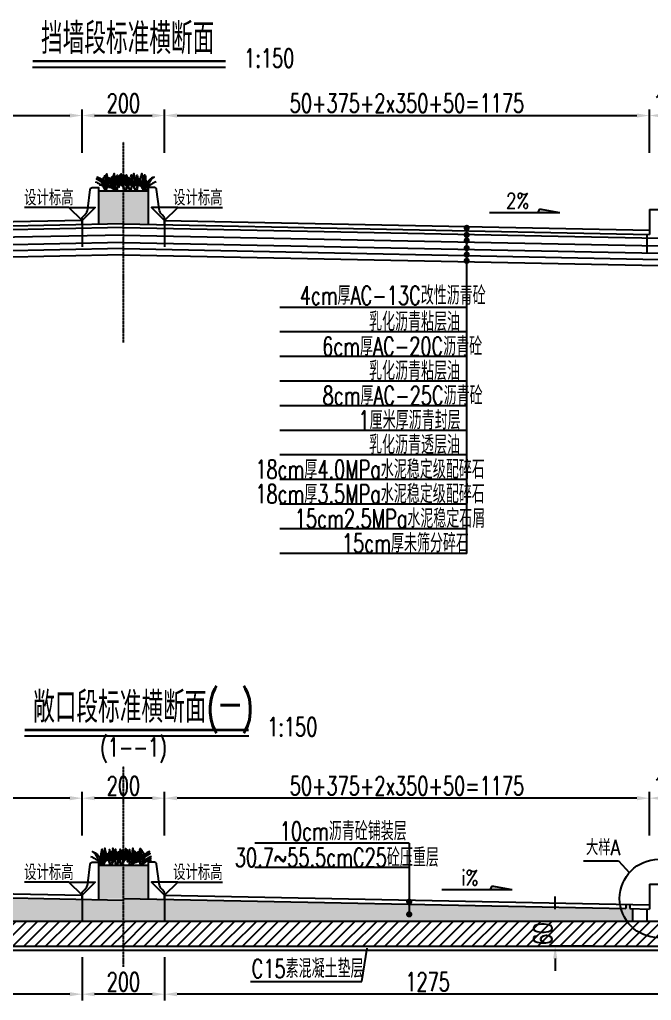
# Model space of a CAD drawing. Header units: millimetres. Extents: x -24222 to 32035, y -74604 to 14337.
# Drawn here: x 1231 to 2763, y 5751 to 8126 of the extents above; entities that cross this region are included whole.
import ezdxf
from ezdxf.enums import TextEntityAlignment as Align

# ---------------------------------------------------------------- set-up
doc = ezdxf.new("R2010")
doc.units = ezdxf.units.MM
doc.header["$LTSCALE"] = 0.25
doc.header["$MEASUREMENT"] = 0
doc.linetypes.add('ACAD_ISO04W100', pattern=[30, 24, -3, 0, -3])
for name, color, linetype in [('3', 3, 'Continuous'), ('中心线', 5, 'ACAD_ISO04W100'), ('填充', 8, 'Continuous'), ('尺寸', 7, 'Continuous'), ('文字', 7, 'Continuous'), ('标注', 7, 'Continuous'), ('次轮廓线', 7, 'Continuous'), ('轮廓线', 1, 'Continuous')]:
    doc.layers.add(name, color=color, linetype=linetype)
doc.styles.get("Standard").update_dxf_attribs({"font": 'simplex1.shx', "width": 0.7, "bigfont": 'hztxt.shx'})
doc.dimstyles.new('150', dxfattribs={"dimscale": 15, "dimtxt": 3, "dimasz": 2, "dimexe": 1, "dimexo": 1, "dimgap": 0.5, "dimtad": 1, "dimdec": 1, "dimdsep": 46, "dimtxsty": 'Standard', "dimcen": 0.5, "dimadec": 0, "dimazin": 0, "dimtfac": 1, "dimtdec": 1, "dimtofl": 0, "dimtmove": 2, "dimatfit": 3, "dimfxl": 0, "dimtolj": 1, "dimtzin": 0, "dimarcsym": 0})

# ---------------------------------------------------------------- blocks, each defined once
blk = doc.blocks.new('*D63')
at = {"layer": 'Defpoints', "color": 0}
for p in [(2857.9, 6021.8), (1582.9, 5941.8), (1582.9, 5765.5)]:
    blk.add_point(p, dxfattribs=at)
at = {"layer": '标注', "color": 0, "lineweight": -2}
for p, q in [((1582.9, 5855.5), (1582.9, 5750.5)), ((2857.9, 5855.5), (2857.9, 5750.5)), ((2827.9, 5765.5), (1612.9, 5765.5))]:
    blk.add_line(p, q, dxfattribs=at)
at = {"layer": '标注', "color": 0}
for points in [[(1612.9, 5770.5), (1612.9, 5760.5), (1582.9, 5765.5)], [(2827.9, 5770.5), (2827.9, 5760.5), (2857.9, 5765.5)]]:
    blk.add_solid(points, dxfattribs=at)
at = {"layer": '标注', "color": 0, "insert": (2220.4, 5795.5), "char_height": 45, "attachment_point": 5}
blk.add_mtext('\\A1;1275', dxfattribs=at)
blk = doc.blocks.new('*D64')
at = {"layer": 'Defpoints', "color": 0}
for p in [(1382.9, 5941.8), (1582.9, 5941.8), (1382.9, 5765.5)]:
    blk.add_point(p, dxfattribs=at)
at = {"layer": '标注', "color": 0, "lineweight": -2}
for p, q in [((1382.9, 5855.5), (1382.9, 5750.5)), ((1582.9, 5855.5), (1582.9, 5750.5)), ((1552.9, 5765.5), (1412.9, 5765.5))]:
    blk.add_line(p, q, dxfattribs=at)
at = {"layer": '标注', "color": 0}
for points in [[(1412.9, 5770.5), (1412.9, 5760.5), (1382.9, 5765.5)], [(1552.9, 5770.5), (1552.9, 5760.5), (1582.9, 5765.5)]]:
    blk.add_solid(points, dxfattribs=at)
at = {"layer": '标注', "color": 0, "insert": (1482.9, 5795.5), "char_height": 45, "attachment_point": 5}
blk.add_mtext('\\A1;200', dxfattribs=at)
blk = doc.blocks.new('*D65')
at = {"layer": 'Defpoints', "color": 0}
for p in [(107.9, 6078.8), (1382.9, 5941.8), (107.9, 5765.5)]:
    blk.add_point(p, dxfattribs=at)
at = {"layer": '标注', "color": 0, "lineweight": -2}
for p, q in [((107.9, 5855.5), (107.9, 5750.5)), ((1382.9, 5855.5), (1382.9, 5750.5)), ((1352.9, 5765.5), (137.9, 5765.5))]:
    blk.add_line(p, q, dxfattribs=at)
at = {"layer": '标注', "color": 0}
for points in [[(137.9, 5770.5), (137.9, 5760.5), (107.9, 5765.5)], [(1352.9, 5770.5), (1352.9, 5760.5), (1382.9, 5765.5)]]:
    blk.add_solid(points, dxfattribs=at)
at = {"layer": '标注', "color": 0, "insert": (745.4, 5795.5), "char_height": 45, "attachment_point": 5}
blk.add_mtext('\\A1;1275', dxfattribs=at)
blk = doc.blocks.new('*D70')
at = {"color": 0, "lineweight": -2}
for p, q in [((2529.7, 5971.8), (2529.7, 6001.8)), ((2619.7, 5941.8), (2514.7, 5941.8)), ((2619.7, 5881.8), (2514.7, 5881.8)), ((2529.7, 5851.8), (2529.7, 5821.8))]:
    blk.add_line(p, q, dxfattribs=at)
at = {"color": 0}
for points in [[(2524.7, 5971.8), (2534.7, 5971.8), (2529.7, 5941.8)], [(2524.7, 5851.8), (2534.7, 5851.8), (2529.7, 5881.8)]]:
    blk.add_solid(points, dxfattribs=at)
at = {"layer": 'Defpoints', "color": 0}
for p in [(2838.9, 5941.8), (2529.7, 5881.8), (3027.9, 5881.8)]:
    blk.add_point(p, dxfattribs=at)
at = {"color": 0, "insert": (2499.7, 5911.8), "char_height": 45, "attachment_point": 5, "rotation": 90}
blk.add_mtext('\\A1;60', dxfattribs=at)
blk = doc.blocks.new('*D72')
at = {"layer": 'Defpoints', "color": 0}
for p in [(2757.9, 6240.3), (2757.9, 6031.8), (2857.9, 6021.8)]:
    blk.add_point(p, dxfattribs=at)
at = {"layer": '标注', "color": 0, "lineweight": -2}
for p, q in [((2757.9, 6150.3), (2757.9, 6255.3)), ((2857.9, 6150.3), (2857.9, 6255.3)), ((2827.9, 6240.3), (2787.9, 6240.3))]:
    blk.add_line(p, q, dxfattribs=at)
at = {"layer": '标注', "color": 0}
for points in [[(2787.9, 6245.3), (2787.9, 6235.3), (2757.9, 6240.3)], [(2827.9, 6245.3), (2827.9, 6235.3), (2857.9, 6240.3)]]:
    blk.add_solid(points, dxfattribs=at)
at = {"layer": '标注', "color": 0, "insert": (2807.9, 6270.3), "char_height": 45, "attachment_point": 5}
blk.add_mtext('\\A1;100', dxfattribs=at)
blk = doc.blocks.new('*D73')
at = {"layer": 'Defpoints', "color": 0}
for p in [(1582.9, 6240.3), (2757.9, 6031.8), (1582.9, 6005.3)]:
    blk.add_point(p, dxfattribs=at)
at = {"layer": '标注', "color": 0, "lineweight": -2}
for p, q in [((1582.9, 6150.3), (1582.9, 6255.3)), ((2757.9, 6150.3), (2757.9, 6255.3)), ((2727.9, 6240.3), (1612.9, 6240.3))]:
    blk.add_line(p, q, dxfattribs=at)
at = {"layer": '标注', "color": 0}
for points in [[(1612.9, 6245.3), (1612.9, 6235.3), (1582.9, 6240.3)], [(2727.9, 6245.3), (2727.9, 6235.3), (2757.9, 6240.3)]]:
    blk.add_solid(points, dxfattribs=at)
at = {"layer": '标注', "color": 0, "insert": (2170.4, 6270.3), "char_height": 45, "attachment_point": 5}
blk.add_mtext('\\A1;50+375+2x350+50=1175', dxfattribs=at)
blk = doc.blocks.new('*D74')
at = {"layer": 'Defpoints', "color": 0}
for p in [(1382.9, 6240.3), (1382.9, 6005.3), (1582.9, 6005.3)]:
    blk.add_point(p, dxfattribs=at)
at = {"layer": '标注', "color": 0, "lineweight": -2}
for p, q in [((1382.9, 6150.3), (1382.9, 6255.3)), ((1582.9, 6150.3), (1582.9, 6255.3)), ((1552.9, 6240.3), (1412.9, 6240.3))]:
    blk.add_line(p, q, dxfattribs=at)
at = {"layer": '标注', "color": 0}
for points in [[(1412.9, 6245.3), (1412.9, 6235.3), (1382.9, 6240.3)], [(1552.9, 6245.3), (1552.9, 6235.3), (1582.9, 6240.3)]]:
    blk.add_solid(points, dxfattribs=at)
at = {"layer": '标注', "color": 0, "insert": (1482.9, 6270.3), "char_height": 45, "attachment_point": 5}
blk.add_mtext('\\A1;200', dxfattribs=at)
blk = doc.blocks.new('*D76')
at = {"layer": 'Defpoints', "color": 0}
for p in [(207.9, 6240.3), (207.9, 6088.8), (1382.9, 5971.8)]:
    blk.add_point(p, dxfattribs=at)
at = {"layer": '标注', "color": 0, "lineweight": -2}
for p, q in [((207.9, 6150.3), (207.9, 6255.3)), ((1382.9, 6150.3), (1382.9, 6255.3)), ((1352.9, 6240.3), (237.9, 6240.3))]:
    blk.add_line(p, q, dxfattribs=at)
at = {"layer": '标注', "color": 0}
for points in [[(237.9, 6245.3), (237.9, 6235.3), (207.9, 6240.3)], [(1352.9, 6245.3), (1352.9, 6235.3), (1382.9, 6240.3)]]:
    blk.add_solid(points, dxfattribs=at)
at = {"layer": '标注', "color": 0, "insert": (795.4, 6270.3), "char_height": 45, "attachment_point": 5}
blk.add_mtext('\\A1;50+375+2x350+50=1175', dxfattribs=at)
blk = doc.blocks.new('箭头')
at = {"layer": '尺寸'}
blk.add_hatch(color=256, dxfattribs=at).paths.add_polyline_path([(0, 0), (-0.35, 0.6), (-3.63, 0)])
for p, q in [((-3.63, 0), (-0.35, 0.6)), ((-3.63, 0), (7.74, 0)), ((-0.35, 0.6), (0, 0))]:
    blk.add_line(p, q, dxfattribs=at)
blk = doc.blocks.new('*D84')
at = {"layer": 'Defpoints', "color": 0}
for p in [(1382.9, 7894), (207.9, 7666), (1382.9, 7639.5)]:
    blk.add_point(p, dxfattribs=at)
at = {"layer": '标注', "color": 0, "lineweight": -2}
for p, q in [((207.9, 7804), (207.9, 7909)), ((237.9, 7894), (1352.9, 7894)), ((1382.9, 7804), (1382.9, 7909))]:
    blk.add_line(p, q, dxfattribs=at)
at = {"layer": '标注', "color": 0}
for points in [[(237.9, 7899), (237.9, 7889), (207.9, 7894)], [(1352.9, 7899), (1352.9, 7889), (1382.9, 7894)]]:
    blk.add_solid(points, dxfattribs=at)
at = {"layer": '标注', "color": 0, "insert": (795.4, 7924), "char_height": 45, "attachment_point": 5}
blk.add_mtext('\\A1;50+375+2x350+50=1175', dxfattribs=at)
blk = doc.blocks.new('*D85')
at = {"layer": 'Defpoints', "color": 0}
for p in [(1582.9, 7894), (1382.9, 7639.5), (1582.9, 7639.5)]:
    blk.add_point(p, dxfattribs=at)
at = {"layer": '标注', "color": 0, "lineweight": -2}
for p, q in [((1382.9, 7804), (1382.9, 7909)), ((1412.9, 7894), (1552.9, 7894)), ((1582.9, 7804), (1582.9, 7909))]:
    blk.add_line(p, q, dxfattribs=at)
at = {"layer": '标注', "color": 0}
for points in [[(1412.9, 7899), (1412.9, 7889), (1382.9, 7894)], [(1552.9, 7899), (1552.9, 7889), (1582.9, 7894)]]:
    blk.add_solid(points, dxfattribs=at)
at = {"layer": '标注', "color": 0, "insert": (1482.9, 7924), "char_height": 45, "attachment_point": 5}
blk.add_mtext('\\A1;200', dxfattribs=at)
blk = doc.blocks.new('*D86')
at = {"layer": 'Defpoints', "color": 0}
for p in [(2757.9, 7894), (2757.9, 7666), (1582.9, 7639.5)]:
    blk.add_point(p, dxfattribs=at)
at = {"layer": '标注', "color": 0, "lineweight": -2}
for p, q in [((1582.9, 7804), (1582.9, 7909)), ((1612.9, 7894), (2727.9, 7894)), ((2757.9, 7804), (2757.9, 7909))]:
    blk.add_line(p, q, dxfattribs=at)
at = {"layer": '标注', "color": 0}
for points in [[(1612.9, 7899), (1612.9, 7889), (1582.9, 7894)], [(2727.9, 7899), (2727.9, 7889), (2757.9, 7894)]]:
    blk.add_solid(points, dxfattribs=at)
at = {"layer": '标注', "color": 0, "insert": (2170.4, 7924), "char_height": 45, "attachment_point": 5}
blk.add_mtext('\\A1;50+375+2x350+50=1175', dxfattribs=at)
blk = doc.blocks.new('*D87')
at = {"layer": 'Defpoints', "color": 0}
for p in [(2857.9, 7894), (2857.9, 7716), (2757.9, 7666)]:
    blk.add_point(p, dxfattribs=at)
at = {"layer": '标注', "color": 0, "lineweight": -2}
for p, q in [((2757.9, 7804), (2757.9, 7909)), ((2787.9, 7894), (2827.9, 7894)), ((2857.9, 7804), (2857.9, 7909))]:
    blk.add_line(p, q, dxfattribs=at)
at = {"layer": '标注', "color": 0}
for points in [[(2787.9, 7899), (2787.9, 7889), (2757.9, 7894)], [(2827.9, 7899), (2827.9, 7889), (2857.9, 7894)]]:
    blk.add_solid(points, dxfattribs=at)
at = {"layer": '标注', "color": 0, "insert": (2807.9, 7924), "char_height": 45, "attachment_point": 5}
blk.add_mtext('\\A1;100', dxfattribs=at)

msp = doc.modelspace()

# ---------------------------------------------------------------- hatches: boundary and pattern name
at = {"layer": '填充'}
h = msp.add_hatch(dxfattribs=at)
h.set_pattern_fill('AR-SAND', color=256, style=0)
h.set_pattern_definition([(37.5, (-5e-13, 7953.0641), (-0.0629934, 1.9268238), [0, -1.52, 0, -1.7, 0, -1.625]), (7.5, (-5e-13, 7953.0641), (1.7697767, 2.822146), [0, -0.82, 0, -1.37, 0, -0.525]), (327.5, (-1.23, 7953.0641), (3.1141419, 0.005659), [0, -0.5, 0, -1.8, 0, -2.35]), (317.5, (-1.23, 7953.0641), (3.0061266, 0.8776756), [0, -0.25, 0, -1.18, 0, -1.35])])
h.paths.add_polyline_path([(1542.868, 7711.799), (1482.868, 7711.799), (1482.868, 7631.522), (1542.868, 7630.322)])
h.paths.add_polyline_path([(1482.868, 7711.799), (1422.868, 7711.799), (1422.868, 7630.322), (1482.868, 7631.522)])
h = msp.add_hatch(dxfattribs=at)
h.set_pattern_fill('ANSI31', color=256, scale=150, style=0)
h.paths.add_polyline_path([(1482.868, 5881.813), (1482.868, 5941.813), (246.488, 5941.813, -0.63991177), (89.837, 6014.092, -0.18960018), (115.295, 6078.813), (107.868, 6078.813), (107.868, 6231.813), (67.868, 6231.813), (62.987, 6231.813, 0.04363622), (57.868, 6224.887), (57.868, 6216.813, 1), (67.868, 6216.813), (67.868, 5961.813), (-52.132, 5941.813), (-52.132, 5881.813)])
h.paths.add_polyline_path([(126.857, 5941.813), (117.868, 6078.813), (115.295, 6078.813, 0.18960018), (89.837, 6014.092, 0.63991177), (246.488, 5941.813)], flags=17)
h = msp.add_hatch(dxfattribs=at)
h.set_pattern_fill('ANSI31', color=256, scale=150, style=0)
h.paths.add_polyline_path([(3017.868, 5881.813), (3017.868, 5941.813), (2897.868, 5961.813), (2897.868, 6216.813, 1), (2907.868, 6216.813), (2907.868, 6224.887, 0.04363622), (2902.75, 6231.813), (2897.868, 6231.813), (2857.868, 6231.813), (2857.868, 6052.996, -0.15786836), (2875.9, 5997.312, -0.72823779), (2703.796, 5941.813), (1482.868, 5941.813), (1482.868, 5881.813)])
h.paths.add_polyline_path([(2875.9, 5997.312, 0.15786836), (2857.868, 6052.996), (2857.868, 6021.813), (2847.868, 6021.813), (2838.88, 5941.813), (2703.796, 5941.813, 0.72823779)], flags=17)
h.paths.add_polyline_path([(2465.974, 5883.238), (2465.974, 5940.388), (2533.474, 5940.388), (2533.474, 5883.238)], flags=24)
h = msp.add_hatch(dxfattribs=at)
h.set_pattern_fill('AR-SAND', color=256, style=0)
h.set_pattern_definition([(142.5, (2965.737, 6318.8554), (0.0629934, 1.9268238), [0, -1.52, 0, -1.7, 0, -1.625]), (172.5, (2965.737, 6318.8554), (-1.7697767, 2.822146), [0, -0.82, 0, -1.37, 0, -0.525]), (212.5, (2966.967, 6318.8554), (-3.1141419, 0.005659), [0, -0.5, 0, -1.8, 0, -2.35]), (222.5, (2966.967, 6318.8554), (-3.0061266, 0.8776756), [0, -0.25, 0, -1.18, 0, -1.35])])
h.paths.add_polyline_path([(1422.868, 6077.59), (1482.868, 6077.59), (1482.868, 5997.313), (1422.868, 5996.113)])
h.paths.add_polyline_path([(1482.868, 6077.59), (1542.868, 6077.59), (1542.868, 5996.113), (1482.868, 5997.313)])
h = msp.add_hatch(dxfattribs=at)
h.set_pattern_fill('AR-CONC', color=256, scale=5, style=0)
h.set_pattern_definition([(130, (2965.737, 1556.967), (-35.86301, -3.1376), [3.75, -41.25]), (185, (2965.737, 1556.967), (6.93757, 37.6096), [3, -33]), (79.5486, (2962.75, 1556.705), (-28.92547, 34.47198), [3.187, -35.0571]), (133.8158, (2965.737, 1566.967), (-53.36205, -8.27595), [5.625, -61.875]), (83.3644, (2961.29, 1566.277), (-46.73314, 48.7059), [4.7805, -52.58565]), (188.8158, (2965.737, 1566.967), (-46.7331, 48.70593), [4.5, -49.5]), (159, (2960.737, 1564.467), (-29.84535, -20.13094), [3.75, -41.25]), (214, (2960.737, 1564.467), (-12.16577, 36.2575), [3, -33]), (108.5486, (2958.25, 1562.79), (-42.01113, 16.12652), [3.187, -35.0571]), (142.5, (2965.737, 1556.967), (-0.607993, 16.644693), [0, -32.6, 0, -33.5, 0, -33.125]), (172.5, (2965.737, 1556.967), (-13.153477, 19.720586), [0, -19.1, 0, -31.85, 0, -12.625]), (212.5, (2976.887, 1556.967), (-26.691122, -1.127744), [0, -12.5, 0, -39, 0, -51.75]), (222.5, (2981.887, 1556.967), (-29.15931, 5.00525), [0, -16.25, 0, -25.9, 0, -36.75])])
h.paths.add_polyline_path([(1382.868, 5995.313), (1482.868, 5993.313), (1482.868, 5941.813), (1382.868, 5941.813)])
h.paths.add_polyline_path([(279.837, 6014.092, 0.00864131), (279.781, 6017.375), (1382.868, 5995.313), (1382.868, 5941.813), (246.488, 5941.813, 0.21957781)])
h.paths.add_polyline_path([(248.868, 6017.993), (254.868, 6017.873), (254.868, 6027.873), (264.868, 6027.673), (264.868, 6017.673), (279.781, 6017.375, -0.00864131), (279.837, 6014.092, -0.21083593), (248.868, 5943.914)])
h = msp.add_hatch(dxfattribs=at)
h.set_pattern_fill('AR-CONC', color=256, scale=5, style=0)
h.set_pattern_definition([(130, (2965.737, 5412.286), (-35.863, -3.1376), [3.75, -41.25]), (185, (2965.737, 5412.286), (6.9376, 37.6096), [3, -33]), (79.5486, (2962.75, 5412.025), (-28.9255, 34.472), [3.187, -35.0571]), (133.8158, (2965.737, 5422.286), (-53.362, -8.276), [5.625, -61.875]), (83.3644, (2961.29, 5421.596), (-46.7331, 48.7059), [4.7805, -52.5856]), (188.8158, (2965.737, 5422.286), (-46.7331, 48.706), [4.5, -49.5]), (159, (2960.737, 5419.786), (-29.84535, -20.13094), [3.75, -41.25]), (214, (2960.737, 5419.786), (-12.1658, 36.2575), [3, -33]), (108.5486, (2958.25, 5418.11), (-42.0111, 16.1265), [3.187, -35.0571]), (142.5, (2965.737, 5412.286), (-0.60799, 16.64469), [0, -32.6, 0, -33.5, 0, -33.125]), (172.5, (2965.737, 5412.286), (-13.15348, 19.72059), [0, -19.1, 0, -31.85, 0, -12.625]), (212.5, (2976.887, 5412.286), (-26.69112, -1.12774), [0, -12.5, 0, -39, 0, -51.75]), (222.5, (2981.887, 5412.286), (-29.1593, 5.00525), [0, -16.25, 0, -25.9, 0, -36.75])])
h.paths.add_polyline_path([(1582.868, 5941.813), (1582.868, 5995.313), (2702.868, 5972.913), (2702.868, 5982.913), (2712.868, 5982.713), (2712.868, 5972.613), (2717.868, 5972.513), (2717.868, 5941.813)])
h.paths.add_polyline_path([(1582.868, 5995.313), (1582.868, 5941.813), (1482.868, 5941.813), (1482.868, 5997.313)])

# ---------------------------------------------------------------- linework, layer by layer
for p, q in [((1730.799, 8010.517), (1262.68, 8010.517)), ((1422.868, 7711.799), (1542.868, 7711.799)), ((1351.049, 7671.342), (1242.947, 7671.342)), ((1614.688, 7671.342), (1722.79, 7671.342)), ((1786.634, 6390.551), (1243.479, 6390.551)), ((2598.242, 6088.399), (2682.852, 6088.399)), ((2682.852, 6088.399), (2709.394, 6059.858)), ((1542.868, 6077.59), (1422.868, 6077.59)), ((1351.049, 6037.133), (1242.947, 6037.133)), ((1614.688, 6037.133), (1722.79, 6037.133)), ((2060.878, 5796.583), (2073.687, 5877.102)), ((1791.448, 5796.583), (2060.878, 5796.583))]:
    msp.add_line(p, q)
at = {"ltscale": 100}
for p, q in [((2315.183, 6833.295), (2315.183, 7618.088)), ((2315.183, 7429.312), (1862.082, 7429.312)), ((2315.183, 7369.71), (1862.082, 7369.71)), ((2315.183, 7310.109), (1862.082, 7310.109)), ((2315.183, 7250.507), (1862.082, 7250.507)), ((2315.183, 7190.905), (1862.082, 7190.905)), ((2315.183, 7131.304), (1862.082, 7131.304)), ((2315.183, 7071.702), (1862.082, 7071.702)), ((2315.183, 7012.1), (1862.082, 7012.1)), ((2315.183, 6952.499), (1862.082, 6952.499)), ((2315.183, 6892.897), (1862.082, 6892.897)), ((2315.183, 6833.295), (1862.082, 6833.295)), ((2175.777, 6131.642), (1801.895, 6131.642)), ((2175.777, 6131.642), (2175.777, 5958.822)), ((2175.777, 6072.041), (1801.895, 6072.041))]:
    msp.add_line(p, q, dxfattribs=at)
for points in [[(1730.799, 8025.517, 6, 6, 0), (1262.68, 8025.517, 0.6, 0.6, 0)], [(1786.634, 6405.551, 6, 6, 0), (1243.479, 6405.551, 0.6, 0.6, 0)]]:
    msp.add_lwpolyline(points, format="xyseb")
at = {"const_width": 7.5}
for points in [[(2318.933, 7621.838, -1), (2311.433, 7621.838, -1)], [(2318.933, 7604.825, -1), (2311.433, 7604.825, -1)], [(2318.933, 7590.993, -1), (2311.433, 7590.993, -1)], [(2318.933, 7572.852, -1), (2311.433, 7572.852, -1)], [(2318.933, 7557.016, -1), (2311.433, 7557.016, -1)], [(2318.933, 7541.953, -1), (2311.433, 7541.953, -1)], [(2179.527, 5989.667, -1), (2172.027, 5989.667, -1)], [(2179.527, 5958.822, -1), (2172.027, 5958.822, -1)]]:
    msp.add_lwpolyline(points, format="xyb", close=True, dxfattribs=at)
msp.add_circle((2780.9, 5997.312), 95)
at = {"layer": '3', "color": 9}
for points in [[(1414.348, 7733.506, -0.0394978), (1426.054, 7727.836, -0.23208696), (1438.023, 7713.675, 0.19118665), (1419.429, 7745.055, -0.22671949), (1439.384, 7726.024, -0.09120295), (1442.558, 7750.72, -0.12390744), (1441.067, 7712.886, -0.06249468), (1446.862, 7730.809)], [(1449.475, 7722.885, -0.01337501), (1418.126, 7740.41, -0.00149199), (1449.871, 7730.667, -0.302407), (1455.767, 7723.417, 0.10639958), (1437.173, 7747.886, -0.22671949), (1457.127, 7728.855, -0.09120295), (1460.302, 7753.55, -0.07428197), (1461.5, 7726.564)], [(1431.154, 7736.436, -0.06562418), (1442.478, 7752.644, 0.00632438), (1440.159, 7746.742, 0.00632438)], [(1466.561, 7720.054, -0.01337501), (1435.212, 7737.579, -0.00149199), (1466.958, 7727.836, -0.302407), (1472.853, 7720.586, 0.10639958), (1454.26, 7745.055, -0.22671949), (1474.214, 7726.024, -0.09120295), (1477.389, 7750.72, -0.07428197), (1478.587, 7723.734)], [(1440.052, 7732.67, -0.0394978), (1451.758, 7727.001, -0.23208696), (1463.727, 7712.839, 0.19118665), (1445.133, 7744.22, -0.22671949), (1465.088, 7725.188, -0.09120295), (1468.262, 7749.884, -0.12390744), (1466.771, 7712.05, -0.06249468), (1472.566, 7729.973)], [(1448.241, 7733.605, -0.06562418), (1459.565, 7749.813, 0.00632438), (1457.246, 7743.911, 0.00632438)], [(1461.649, 7725.579, -0.1130591), (1477.308, 7752.644, -0.03301363), (1466.373, 7725.624, -0.03301363)], [(1462.288, 7733.506, -0.0394978), (1473.994, 7727.836, -0.23208696), (1485.963, 7713.675, 0.19118665), (1467.369, 7745.055, -0.22671949), (1487.324, 7726.024, -0.09120295), (1490.498, 7750.72, -0.12390744), (1489.007, 7712.886, -0.06249468), (1494.802, 7730.809)], [(1497.415, 7722.885, -0.01337501), (1466.066, 7740.41, -0.00149199), (1497.811, 7730.667, -0.302407), (1503.707, 7723.417, 0.10639958), (1485.113, 7747.886, -0.22671949), (1505.067, 7728.855, -0.09120295), (1508.242, 7753.55, -0.07428197), (1509.44, 7726.564)], [(1473.945, 7732.77, -0.06562418), (1485.269, 7748.978, 0.00632438), (1482.95, 7743.076, 0.00632438)], [(1474.028, 7733.506, -0.0394978), (1485.734, 7727.836, -0.23208696), (1497.703, 7713.675, 0.19118665), (1479.109, 7745.055, -0.22671949), (1499.063, 7726.024, -0.09120295), (1502.238, 7750.72, -0.12390744), (1500.746, 7712.886, -0.06249468), (1506.541, 7730.809)], [(1516.582, 7722.885, -0.01337501), (1485.233, 7740.41, -0.00149199), (1516.978, 7730.667, -0.302407), (1522.874, 7723.417, 0.10639958), (1504.28, 7747.886, -0.22671949), (1524.234, 7728.855, -0.09120295), (1527.409, 7753.55, -0.07428197), (1528.607, 7726.564)], [(1487.992, 7732.67, -0.0394978), (1499.698, 7727.001, -0.23208696), (1511.667, 7712.839, 0.19118665), (1493.073, 7744.22, -0.22671949), (1513.028, 7725.188, -0.09120295), (1516.202, 7749.884, -0.12390744), (1514.711, 7712.05, -0.06249468), (1520.506, 7729.973)], [(1507.159, 7732.67, -0.0394978), (1518.865, 7727.001, -0.23208696), (1530.834, 7712.839, 0.19118665), (1512.24, 7744.22, -0.22671949), (1532.195, 7725.188, -0.09120295), (1535.369, 7749.884, -0.12390744), (1533.878, 7712.05, -0.06249468), (1539.673, 7729.973)], [(1562.568, 7733.506, 0.0394978), (1550.862, 7727.836, 0.23208696), (1538.893, 7713.675, -0.19118665), (1557.487, 7745.055, 0.22671949), (1537.533, 7726.024, 0.09120295), (1534.358, 7750.72, 0.12390744), (1535.85, 7712.886, 0.06249468), (1530.055, 7730.809)], [(1444.883, 7717.979, 0.0931805), (1425.609, 7725.456, -0.15017553), (1449.462, 7722.778, -0.15017553)], [(1437.25, 7734.565, -0.07943453), (1444.411, 7740.745, -0.07943453)], [(1439.621, 7725.652, -0.02262723), (1441.138, 7727.332, -0.02262723)], [(1440.719, 7727.559, 0.00667177), (1439.657, 7725.646)], [(1440.052, 7722.801, -0.2088897), (1459.853, 7714.877, 0.0309304), (1440.052, 7728.879)], [(1461.969, 7715.149, 0.0931805), (1442.695, 7722.625, -0.15017553), (1466.548, 7719.948, -0.15017553)], [(1464.446, 7739.515, -0.05514638), (1470.676, 7741.657, 0.01753852), (1466.777, 7737.43)], [(1466.362, 7726.173, -0.22454745), (1488.419, 7744.488, -0.01202916), (1470.638, 7723.319)], [(1482.517, 7741.923, 0.0112436), (1478.819, 7731.275)], [(1480.041, 7730.899, -0.07943453), (1487.202, 7737.078, -0.07943453)], [(1448.978, 7718.081, -0.04447661), (1450.161, 7720.463)], [(1450.226, 7720.427, 0.00486514), (1449.54, 7718.086, 0.00486514)], [(1403.169, 6099.297, -0.0394978), (1414.875, 6093.628, -0.23208696), (1426.844, 6079.466, 0.19118665), (1408.25, 6110.847, -0.22671949), (1428.204, 6091.815, -0.09120295), (1431.379, 6116.511, -0.12390744), (1429.887, 6078.677, -0.06249468), (1435.682, 6096.6)], [(1458.578, 6098.462, 0.0394978), (1446.872, 6092.792, 0.23208696), (1434.903, 6078.631, -0.19118665), (1453.497, 6110.011, 0.22671949), (1433.542, 6090.98, 0.09120295), (1430.368, 6115.675, 0.12390744), (1431.859, 6077.841, 0.06249468), (1426.064, 6095.764)], [(1449.155, 6088.676, 0.01337501), (1480.504, 6106.201, 0.00149199), (1448.759, 6096.458, 0.302407), (1442.863, 6089.208, -0.10639958), (1461.457, 6113.678, 0.22671949), (1441.503, 6094.646, 0.09120295), (1438.328, 6119.342, 0.07428197), (1437.13, 6092.356)], [(1477.745, 6098.462, 0.0394978), (1466.039, 6092.792, 0.23208696), (1454.07, 6078.631, -0.19118665), (1472.664, 6110.011, 0.22671949), (1452.709, 6090.98, 0.09120295), (1449.535, 6115.675, 0.12390744), (1451.026, 6077.841, 0.06249468), (1445.231, 6095.764)], [(1468.322, 6088.676, 0.01337501), (1499.671, 6106.201, 0.00149199), (1467.926, 6096.458, 0.302407), (1462.03, 6089.208, -0.10639958), (1480.624, 6113.678, 0.22671949), (1460.67, 6094.646, 0.09120295), (1457.495, 6119.342, 0.07428197), (1456.297, 6092.356)], [(1491.709, 6099.297, 0.0394978), (1480.003, 6093.628, 0.23208696), (1468.034, 6079.466, -0.19118665), (1486.628, 6110.847, 0.22671949), (1466.674, 6091.815, 0.09120295), (1463.499, 6116.511, 0.12390744), (1464.991, 6078.677, 0.06249468), (1459.196, 6096.6)], [(1503.449, 6099.297, 0.0394978), (1491.743, 6093.628, 0.23208696), (1479.774, 6079.466, -0.19118665), (1498.368, 6110.847, 0.22671949), (1478.413, 6091.815, 0.09120295), (1475.239, 6116.511, 0.12390744), (1476.73, 6078.677, 0.06249468), (1470.935, 6096.6)], [(1499.375, 6091.965, 0.22454745), (1477.318, 6110.279, 0.01202916), (1495.099, 6089.11)], [(1491.792, 6098.561, 0.06562418), (1480.468, 6114.769, -0.00632438), (1482.787, 6108.867, -0.00632438)], [(1483.22, 6107.714, -0.0112436), (1486.918, 6097.066)], [(1499.175, 6085.845, 0.01337501), (1530.525, 6103.37, 0.00149199), (1498.779, 6093.628, 0.302407), (1492.884, 6086.377, -0.10639958), (1511.477, 6110.847, 0.22671949), (1491.523, 6091.815, 0.09120295), (1488.348, 6116.511, 0.07428197), (1487.15, 6089.525)], [(1504.088, 6091.371, 0.1130591), (1488.429, 6118.435, 0.03301363), (1499.364, 6091.415, 0.03301363)], [(1525.685, 6098.462, 0.0394978), (1513.979, 6092.792, 0.23208696), (1502.01, 6078.631, -0.19118665), (1520.604, 6110.011, 0.22671949), (1500.649, 6090.98, 0.09120295), (1497.475, 6115.675, 0.12390744), (1498.966, 6077.841, 0.06249468), (1493.171, 6095.764)], [(1501.291, 6105.306, 0.05514638), (1495.061, 6107.448, -0.01753852), (1498.96, 6103.222)], [(1516.262, 6088.676, 0.01337501), (1547.611, 6106.201, 0.00149199), (1515.866, 6096.458, 0.302407), (1509.97, 6089.208, -0.10639958), (1528.564, 6113.678, 0.22671949), (1508.61, 6094.646, 0.09120295), (1505.435, 6119.342, 0.07428197), (1504.237, 6092.356)], [(1517.496, 6099.397, 0.06562418), (1506.172, 6115.605, -0.00632438), (1508.491, 6109.703, -0.00632438)], [(1551.389, 6099.297, 0.0394978), (1539.683, 6093.628, 0.23208696), (1527.714, 6079.466, -0.19118665), (1546.308, 6110.847, 0.22671949), (1526.353, 6091.815, 0.09120295), (1523.179, 6116.511, 0.12390744), (1524.67, 6078.677, 0.06249468), (1518.875, 6096.6)], [(1528.487, 6100.357, 0.07943453), (1521.326, 6106.536, 0.07943453)], [(1534.583, 6102.228, 0.06562418), (1523.259, 6118.435, -0.00632438), (1525.578, 6112.533, -0.00632438)], [(1526.01, 6111.381, -0.0112436), (1529.709, 6100.732)], [(1485.696, 6096.69, 0.07943453), (1478.535, 6102.87, 0.07943453)], [(1503.768, 6080.94, -0.0931805), (1523.042, 6088.417, 0.15017553), (1499.189, 6085.739, 0.15017553)], [(1525.685, 6088.592, 0.2088897), (1505.884, 6080.668, -0.0309304), (1525.685, 6094.671)], [(1515.511, 6086.218, -0.00486514), (1516.197, 6083.877, -0.00486514)], [(1516.759, 6083.872, 0.04447661), (1515.576, 6086.254)], [(1520.854, 6083.771, -0.0931805), (1540.128, 6091.247, 0.15017553), (1516.275, 6088.57, 0.15017553)], [(1526.116, 6091.444, 0.02262723), (1524.599, 6093.123, 0.02262723)], [(1525.018, 6093.351, -0.00667177), (1526.08, 6091.438)], [(1530.99, 6096.636, -0.00486514), (1532.362, 6091.954, -0.00486514)], [(1533.486, 6091.944, 0.04447661), (1531.12, 6096.708)], [(1551.389, 6089.427, 0.2088897), (1531.588, 6081.504, -0.0309304), (1551.389, 6095.506)]]:
    msp.add_lwpolyline(points, format="xyb", dxfattribs=at)
at = {"layer": 'Defpoints', "color": 9}
for p, q in [((1382.868, 7639.522), (1382.868, 7576.022)), ((1582.868, 7639.522), (1582.868, 7576.022)), ((1382.868, 6005.313), (1382.868, 5941.813)), ((1582.868, 6005.313), (1582.868, 5941.813))]:
    msp.add_line(p, q, dxfattribs=at)
at = {"layer": '中心线'}
for p, q in [((1482.868, 7344.094), (1482.868, 7830.562)), ((1482.868, 5831.493), (1482.868, 6317.96))]:
    msp.add_line(p, q, dxfattribs=at)
at = {"layer": '次轮廓线'}
for p, q in [((2757.868, 7666.022), (2757.868, 7605.922)), ((2757.868, 7666.022), (2857.868, 7666.022)), ((1382.868, 7639.522), (207.868, 7616.022)), ((1482.868, 7631.522), (207.868, 7606.022)), ((1482.868, 7631.522), (2757.868, 7606.022)), ((1582.868, 7639.522), (2757.868, 7616.022)), ((1482.868, 7622.522), (127.868, 7595.422)), ((1482.868, 7604.522), (127.868, 7577.422)), ((1482.868, 7622.522), (2837.868, 7595.422)), ((1482.868, 7604.522), (2837.868, 7577.422)), ((2751.868, 7606.142), (2751.868, 7561.142)), ((1482.868, 7586.522), (112.868, 7559.122)), ((1482.868, 7586.522), (2852.868, 7559.122)), ((1482.868, 7556.522), (67.868, 7528.222)), ((1482.868, 7571.522), (82.868, 7543.522)), ((1482.868, 7571.522), (2882.868, 7543.522)), ((1482.868, 7556.522), (2897.868, 7528.222)), ((207.868, 6028.813), (1382.868, 6005.313)), ((264.868, 6017.673), (1482.868, 5993.313)), ((2757.868, 6031.813), (2757.868, 5971.713)), ((2757.868, 6031.813), (2857.868, 6031.813)), ((1482.868, 5997.313), (2700.868, 5972.953)), ((1582.868, 6005.313), (2757.868, 5981.813)), ((2700.868, 5982.913), (2700.868, 5972.953)), ((2710.868, 5982.713), (2710.868, 5972.753)), ((2710.868, 5972.753), (2757.868, 5971.813)), ((2716.868, 5972.633), (2716.868, 5941.813)), ((2751.868, 5971.933), (2751.868, 5941.813)), ((-62.132, 5871.813), (3027.868, 5871.813))]:
    msp.add_line(p, q, dxfattribs=at)
at = {"layer": '次轮廓线', "ltscale": 100}
for points in [[(1382.868, 7629.522), (1382.868, 7645.788, -0.19891237), (1383.601, 7647.556), (1389.182, 7653.137, 0.1667819), (1396.454, 7668.006), (1402.321, 7714.944, -0.37824245), (1407.282, 7719.324), (1422.868, 7719.324), (1422.868, 7630.322)], [(1582.868, 7629.522), (1582.868, 7645.788, 0.19891237), (1582.136, 7647.556), (1576.555, 7653.137, -0.1667819), (1569.283, 7668.006), (1563.416, 7714.944, 0.37824245), (1558.455, 7719.324), (1542.868, 7719.324), (1542.868, 7630.322)], [(1382.868, 5995.313), (1382.868, 6011.58, -0.19891237), (1383.601, 6013.347), (1389.182, 6018.929, 0.1667819), (1396.454, 6033.797), (1402.321, 6080.735, -0.37824245), (1407.282, 6085.115), (1422.868, 6085.115), (1422.868, 5996.113)], [(1582.868, 5995.313), (1582.868, 6011.58, 0.19891237), (1582.136, 6013.347), (1576.555, 6018.929, -0.1667819), (1569.283, 6033.797), (1563.416, 6080.735, 0.37824245), (1558.455, 6085.115), (1542.868, 6085.115), (1542.868, 5996.113)]]:
    msp.add_lwpolyline(points, format="xyb", dxfattribs=at)
at = {"layer": '次轮廓线'}
for points in [[(1351.049, 7671.342), (1414.688, 7671.342), (1382.868, 7639.522)], [(1614.688, 7671.342), (1551.049, 7671.342), (1582.868, 7639.522)], [(1351.049, 6037.133), (1414.688, 6037.133), (1382.868, 6005.313)], [(1614.688, 6037.133), (1551.049, 6037.133), (1582.868, 6005.313)]]:
    msp.add_lwpolyline(points, close=True, dxfattribs=at)
at = {"layer": '轮廓线'}
for p, q in [((2838.88, 5941.813), (126.857, 5941.813)), ((-62.132, 5881.813), (3027.868, 5881.813))]:
    msp.add_line(p, q, dxfattribs=at)

# ---------------------------------------------------------------- block references
at = {"layer": '尺寸', "xscale": -15, "yscale": 15, "zscale": 15}
for p in [(2486.65, 7658.198), (2371.168, 6018.374)]:
    msp.add_blockref('箭头', p, dxfattribs=at)

# ---------------------------------------------------------------- texts
at = {"layer": '文字', "width": 0.7}
for s, height, p in [('挡墙段标准横断面', 75, (1283.287, 8043.017)), ('1:150', 45, (1775.799, 8010.517)), ('4cm厚AC-13C改性沥青砼', 45, (1910.329, 7435.632)), ('乳化沥青粘层油', 45, (2078.469, 7372.027)), ('6cm厚AC-20C沥青砼', 45, (1964.821, 7312.425)), ('乳化沥青粘层油', 45, (2078.469, 7252.824)), ('8cm厚AC-25C沥青砼', 45, (1965.871, 7193.222)), ('1厘米厚沥青封层', 45, (2052.905, 7133.62)), ('乳化沥青透层油', 45, (2078.469, 7074.019)), ('18cm厚4.0MPa水泥稳定级配碎石', 45, (1802.757, 7014.417)), ('18cm厚3.5MPa水泥稳定级配碎石', 45, (1802.757, 6954.815)), ('15cm2.5MPa水泥稳定石屑', 45, (1898.498, 6895.214)), ('15cm厚未筛分碎石', 45, (2012.757, 6835.612)), ('敞口段标准横断面(一)', 75, (1264.086, 6423.051)), ('1:150', 45, (1831.634, 6390.551)), ('(1--1)', 45, (1426.261, 6341.144)), ('10cm沥青砼铺装层', 45, (1862.043, 6137.962)), ('30.7~55.5cmC25砼压重层', 45, (1753.112, 6074.357)), ('C15素混凝土垫层', 45, (1793.801, 5804.926))]:
    msp.add_text(s, height=height, dxfattribs=at).set_placement(p)
at = {"layer": '文字', "width": 0.8}
for s, p in [('设计标高', (1302.264, 7694.969)), ('设计标高', (1663.473, 7694.969)), ('2%', (2438.49, 7687.155)), ('大样A', (2645.69, 6120.98)), ('设计标高', (1302.264, 6060.76)), ('设计标高', (1663.473, 6060.76)), ('i%%%', (2323.008, 6047.331))]:
    msp.add_text(s, height=37.5, dxfattribs=at).set_placement(p, align=Align.MIDDLE_CENTER)

# ---------------------------------------------------------------- dimensions: what is measured, and where the dimension line sits
dim = msp.add_linear_dim(base=(2529.724, 5881.813), p1=(2838.88, 5941.813), p2=(3027.868, 5881.813), angle=90, dimstyle='150')
dim.commit()
dim.dimension.update_dxf_attribs({"geometry": '*D70', "text_midpoint": (2499.724, 5911.813)})
at = {"layer": '标注'}
for base, p1, p2, picture, middle in [((1382.868, 7893.975), (207.868, 7666.022), (1382.868, 7639.522), '*D84', (795.368, 7923.975)), ((2757.868, 7893.975), (1582.868, 7639.522), (2757.868, 7666.022), '*D86', (2170.368, 7923.975))]:
    dim = msp.add_linear_dim(base=base, p1=p1, p2=p2, text='50+375+2x350+50=<>', dimstyle='150', dxfattribs=at)
    dim.commit()
    dim.dimension.update_dxf_attribs({"geometry": picture, "text_midpoint": middle})
for base, p1, p2, picture, middle in [((1582.868, 7893.975), (1382.868, 7639.522), (1582.868, 7639.522), '*D85', (1482.868, 7923.975)), ((2857.868, 7893.975), (2757.868, 7666.022), (2857.868, 7716.022), '*D87', (2807.868, 7923.975))]:
    dim = msp.add_linear_dim(base=base, p1=p1, p2=p2, dimstyle='150', dxfattribs=at)
    dim.commit()
    dim.dimension.update_dxf_attribs({"geometry": picture, "text_midpoint": middle})
for base, p1, p2, picture, middle in [((207.868, 6240.263), (1382.868, 5971.775), (207.868, 6088.813), '*D76', (795.368, 6270.263)), ((1582.868, 6240.263), (2757.868, 6031.813), (1582.868, 6005.313), '*D73', (2170.368, 6270.263))]:
    dim = msp.add_linear_dim(base=base, p1=p1, p2=p2, angle=180, text='50+375+2x350+50=<>', dimstyle='150', dxfattribs=at)
    dim.commit()
    dim.dimension.update_dxf_attribs({"geometry": picture, "text_midpoint": middle})
for base, p1, p2, picture, middle in [((1382.868, 6240.263), (1582.868, 6005.313), (1382.868, 6005.313), '*D74', (1482.868, 6270.263)), ((2757.868, 6240.263), (2857.868, 6021.813), (2757.868, 6031.813), '*D72', (2807.868, 6270.263)), ((107.868, 5765.5), (1382.868, 5941.813), (107.868, 6078.813), '*D65', (745.368, 5795.5)), ((1582.868, 5765.5), (2857.868, 6021.813), (1582.868, 5941.813), '*D63', (2220.368, 5795.5)), ((1382.868, 5765.5), (1582.868, 5941.813), (1382.868, 5941.813), '*D64', (1482.868, 5795.5))]:
    dim = msp.add_linear_dim(base=base, p1=p1, p2=p2, angle=180, dimstyle='150', dxfattribs=at)
    dim.commit()
    dim.dimension.update_dxf_attribs({"geometry": picture, "text_midpoint": middle})

doc.saveas('drawing.dxf')
